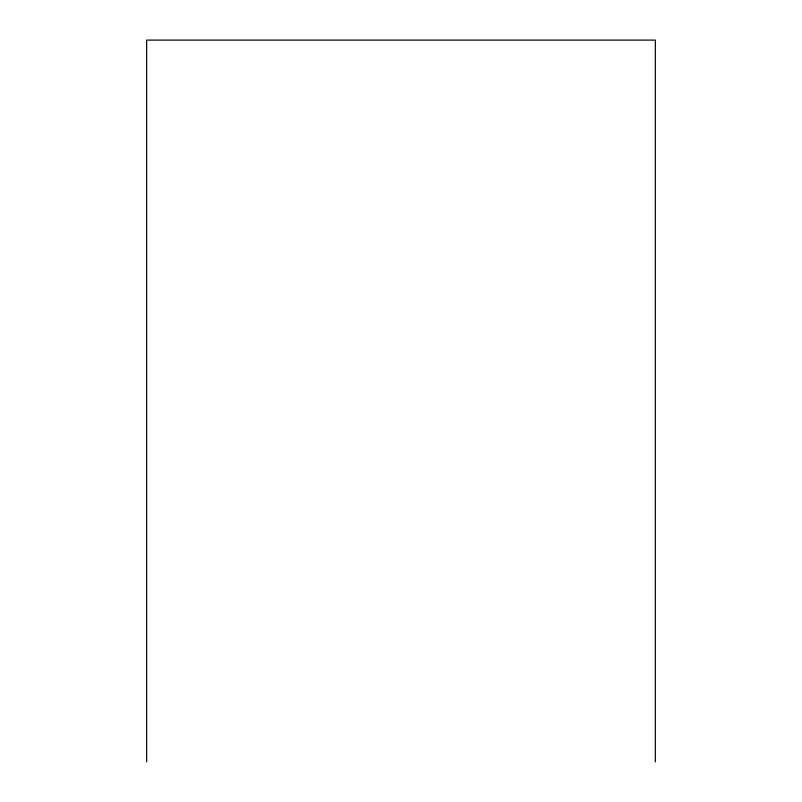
<?xml version="1.0" encoding="UTF-8"?>
<svg xmlns="http://www.w3.org/2000/svg" width="802" height="802" viewBox="0 0 802 802"><rect width="100%" height="100%" fill="white"/><g stroke="black" fill="none" stroke-linecap="round" stroke-linejoin="round"><path stroke-width="1.2" d="M655.354 761.9L655.354 40.1L146.646 40.1L146.646 761.9"/></g></svg>
